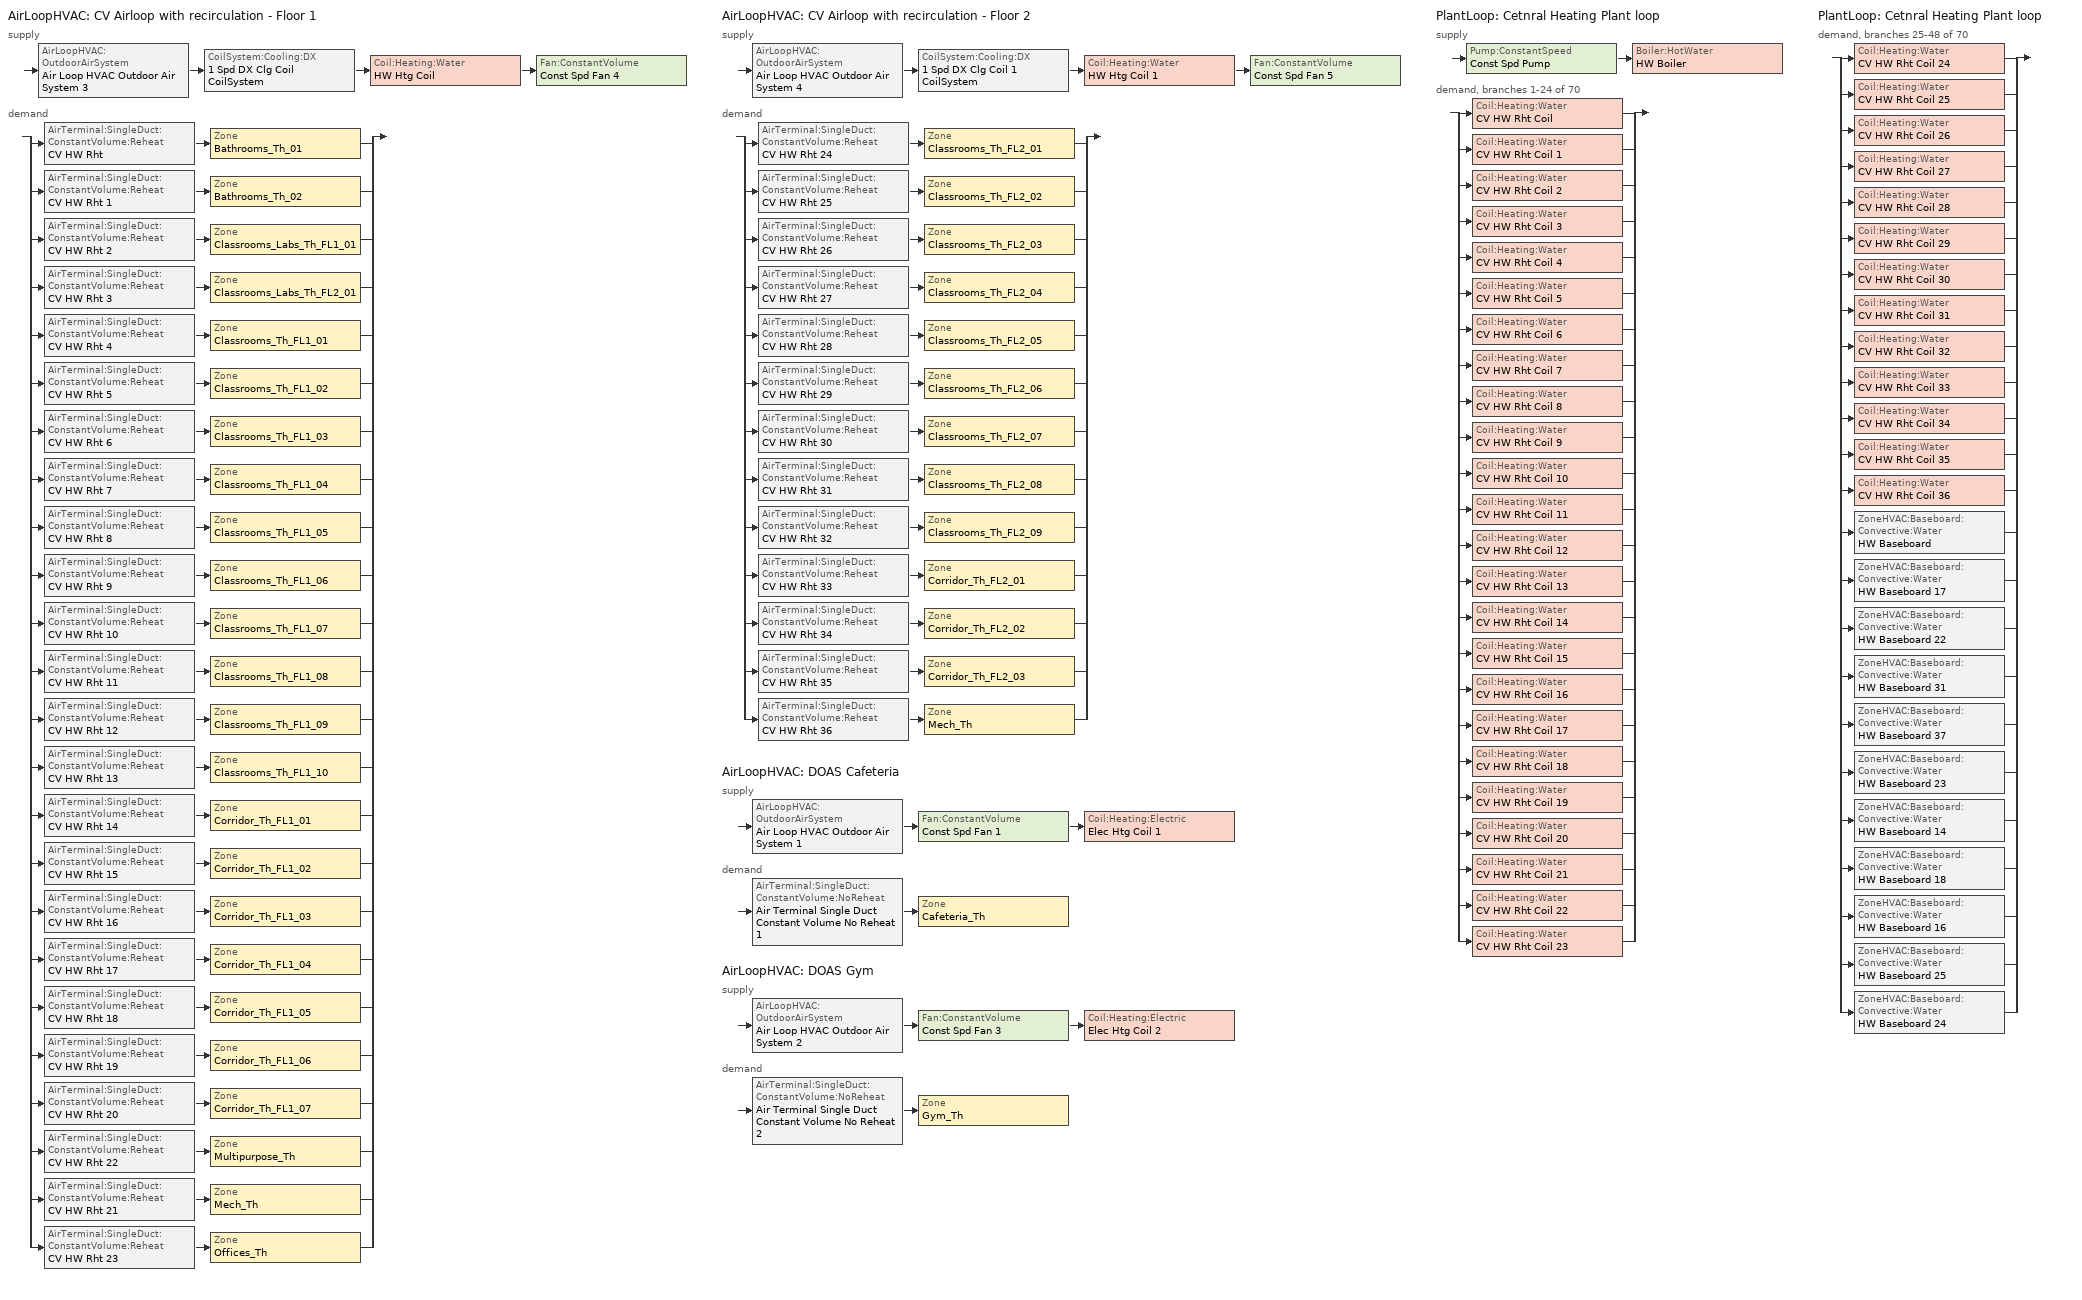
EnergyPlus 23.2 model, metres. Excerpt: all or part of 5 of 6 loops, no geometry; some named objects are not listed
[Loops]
AirLoopHVAC 'CV Airloop with recirculation - Floor 1'
 supply: AirLoopHVAC:OutdoorAirSystem 'Air Loop HVAC Outdoor Air System 3' > CoilSystem:Cooling:DX '1 Spd DX Clg Coil CoilSystem' > Coil:Heating:Water 'HW Htg Coil' > Fan:ConstantVolume 'Const Spd Fan 4'
 demand: split
  | AirTerminal:SingleDuct:ConstantVolume:Reheat 'CV HW Rht' > Zone 'Bathrooms_Th_01'
  | AirTerminal:SingleDuct:ConstantVolume:Reheat 'CV HW Rht 1' > Zone 'Bathrooms_Th_02'
  | AirTerminal:SingleDuct:ConstantVolume:Reheat 'CV HW Rht 2' > Zone 'Classrooms_Labs_Th_FL1_01'
  | AirTerminal:SingleDuct:ConstantVolume:Reheat 'CV HW Rht 3' > Zone 'Classrooms_Labs_Th_FL2_01'
  | AirTerminal:SingleDuct:ConstantVolume:Reheat 'CV HW Rht 4' > Zone 'Classrooms_Th_FL1_01'
  | AirTerminal:SingleDuct:ConstantVolume:Reheat 'CV HW Rht 5' > Zone 'Classrooms_Th_FL1_02'
  | AirTerminal:SingleDuct:ConstantVolume:Reheat 'CV HW Rht 6' > Zone 'Classrooms_Th_FL1_03'
  | AirTerminal:SingleDuct:ConstantVolume:Reheat 'CV HW Rht 7' > Zone 'Classrooms_Th_FL1_04'
  | AirTerminal:SingleDuct:ConstantVolume:Reheat 'CV HW Rht 8' > Zone 'Classrooms_Th_FL1_05'
  | AirTerminal:SingleDuct:ConstantVolume:Reheat 'CV HW Rht 9' > Zone 'Classrooms_Th_FL1_06'
  | AirTerminal:SingleDuct:ConstantVolume:Reheat 'CV HW Rht 10' > Zone 'Classrooms_Th_FL1_07'
  | AirTerminal:SingleDuct:ConstantVolume:Reheat 'CV HW Rht 11' > Zone 'Classrooms_Th_FL1_08'
  | AirTerminal:SingleDuct:ConstantVolume:Reheat 'CV HW Rht 12' > Zone 'Classrooms_Th_FL1_09'
  | AirTerminal:SingleDuct:ConstantVolume:Reheat 'CV HW Rht 13' > Zone 'Classrooms_Th_FL1_10'
  | AirTerminal:SingleDuct:ConstantVolume:Reheat 'CV HW Rht 14' > Zone 'Corridor_Th_FL1_01'
  | AirTerminal:SingleDuct:ConstantVolume:Reheat 'CV HW Rht 15' > Zone 'Corridor_Th_FL1_02'
  | AirTerminal:SingleDuct:ConstantVolume:Reheat 'CV HW Rht 16' > Zone 'Corridor_Th_FL1_03'
  | AirTerminal:SingleDuct:ConstantVolume:Reheat 'CV HW Rht 17' > Zone 'Corridor_Th_FL1_04'
  | AirTerminal:SingleDuct:ConstantVolume:Reheat 'CV HW Rht 18' > Zone 'Corridor_Th_FL1_05'
  | AirTerminal:SingleDuct:ConstantVolume:Reheat 'CV HW Rht 19' > Zone 'Corridor_Th_FL1_06'
  | AirTerminal:SingleDuct:ConstantVolume:Reheat 'CV HW Rht 20' > Zone 'Corridor_Th_FL1_07'
  | AirTerminal:SingleDuct:ConstantVolume:Reheat 'CV HW Rht 22' > Zone 'Multipurpose_Th'
  | AirTerminal:SingleDuct:ConstantVolume:Reheat 'CV HW Rht 21' > Zone 'Mech_Th'
  | AirTerminal:SingleDuct:ConstantVolume:Reheat 'CV HW Rht 23' > Zone 'Offices_Th'
AirLoopHVAC 'CV Airloop with recirculation - Floor 2'
 supply: AirLoopHVAC:OutdoorAirSystem 'Air Loop HVAC Outdoor Air System 4' > CoilSystem:Cooling:DX '1 Spd DX Clg Coil 1 CoilSystem' > Coil:Heating:Water 'HW Htg Coil 1' > Fan:ConstantVolume 'Const Spd Fan 5'
 demand: split
  | AirTerminal:SingleDuct:ConstantVolume:Reheat 'CV HW Rht 24' > Zone 'Classrooms_Th_FL2_01'
  | AirTerminal:SingleDuct:ConstantVolume:Reheat 'CV HW Rht 25' > Zone 'Classrooms_Th_FL2_02'
  | AirTerminal:SingleDuct:ConstantVolume:Reheat 'CV HW Rht 26' > Zone 'Classrooms_Th_FL2_03'
  | AirTerminal:SingleDuct:ConstantVolume:Reheat 'CV HW Rht 27' > Zone 'Classrooms_Th_FL2_04'
  | AirTerminal:SingleDuct:ConstantVolume:Reheat 'CV HW Rht 28' > Zone 'Classrooms_Th_FL2_05'
  | AirTerminal:SingleDuct:ConstantVolume:Reheat 'CV HW Rht 29' > Zone 'Classrooms_Th_FL2_06'
  | AirTerminal:SingleDuct:ConstantVolume:Reheat 'CV HW Rht 30' > Zone 'Classrooms_Th_FL2_07'
  | AirTerminal:SingleDuct:ConstantVolume:Reheat 'CV HW Rht 31' > Zone 'Classrooms_Th_FL2_08'
  | AirTerminal:SingleDuct:ConstantVolume:Reheat 'CV HW Rht 32' > Zone 'Classrooms_Th_FL2_09'
  | AirTerminal:SingleDuct:ConstantVolume:Reheat 'CV HW Rht 33' > Zone 'Corridor_Th_FL2_01'
  | AirTerminal:SingleDuct:ConstantVolume:Reheat 'CV HW Rht 34' > Zone 'Corridor_Th_FL2_02'
  | AirTerminal:SingleDuct:ConstantVolume:Reheat 'CV HW Rht 35' > Zone 'Corridor_Th_FL2_03'
  | AirTerminal:SingleDuct:ConstantVolume:Reheat 'CV HW Rht 36' > Zone 'Mech_Th'
AirLoopHVAC 'DOAS Cafeteria'
 supply: AirLoopHVAC:OutdoorAirSystem 'Air Loop HVAC Outdoor Air System 1' > Fan:ConstantVolume 'Const Spd Fan 1' > Coil:Heating:Electric 'Elec Htg Coil 1'
 demand: AirTerminal:SingleDuct:ConstantVolume:NoReheat 'Air Terminal Single Duct Constant Volume No Reheat 1' > Zone 'Cafeteria_Th'
AirLoopHVAC 'DOAS Gym'
 supply: AirLoopHVAC:OutdoorAirSystem 'Air Loop HVAC Outdoor Air System 2' > Fan:ConstantVolume 'Const Spd Fan 3' > Coil:Heating:Electric 'Elec Htg Coil 2'
 demand: AirTerminal:SingleDuct:ConstantVolume:NoReheat 'Air Terminal Single Duct Constant Volume No Reheat 2' > Zone 'Gym_Th'
PlantLoop 'Cetnral Heating Plant loop'
 supply: Pump:ConstantSpeed 'Const Spd Pump' > Boiler:HotWater 'HW Boiler'
 demand, branches 1-24 of 70: split
  | Coil:Heating:Water 'CV HW Rht Coil'
  | Coil:Heating:Water 'CV HW Rht Coil 1'
  | Coil:Heating:Water 'CV HW Rht Coil 2'
  | Coil:Heating:Water 'CV HW Rht Coil 3'
  | Coil:Heating:Water 'CV HW Rht Coil 4'
  | Coil:Heating:Water 'CV HW Rht Coil 5'
  | Coil:Heating:Water 'CV HW Rht Coil 6'
  | Coil:Heating:Water 'CV HW Rht Coil 7'
  | Coil:Heating:Water 'CV HW Rht Coil 8'
  | Coil:Heating:Water 'CV HW Rht Coil 9'
  | Coil:Heating:Water 'CV HW Rht Coil 10'
  | Coil:Heating:Water 'CV HW Rht Coil 11'
  | Coil:Heating:Water 'CV HW Rht Coil 12'
  | Coil:Heating:Water 'CV HW Rht Coil 13'
  | Coil:Heating:Water 'CV HW Rht Coil 14'
  | Coil:Heating:Water 'CV HW Rht Coil 15'
  | Coil:Heating:Water 'CV HW Rht Coil 16'
  | Coil:Heating:Water 'CV HW Rht Coil 17'
  | Coil:Heating:Water 'CV HW Rht Coil 18'
  | Coil:Heating:Water 'CV HW Rht Coil 19'
  | Coil:Heating:Water 'CV HW Rht Coil 20'
  | Coil:Heating:Water 'CV HW Rht Coil 21'
  | Coil:Heating:Water 'CV HW Rht Coil 22'
  | Coil:Heating:Water 'CV HW Rht Coil 23'
PlantLoop 'Cetnral Heating Plant loop'
 demand, branches 25-48 of 70: split
  | Coil:Heating:Water 'CV HW Rht Coil 24'
  | Coil:Heating:Water 'CV HW Rht Coil 25'
  | Coil:Heating:Water 'CV HW Rht Coil 26'
  | Coil:Heating:Water 'CV HW Rht Coil 27'
  | Coil:Heating:Water 'CV HW Rht Coil 28'
  | Coil:Heating:Water 'CV HW Rht Coil 29'
  | Coil:Heating:Water 'CV HW Rht Coil 30'
  | Coil:Heating:Water 'CV HW Rht Coil 31'
  | Coil:Heating:Water 'CV HW Rht Coil 32'
  | Coil:Heating:Water 'CV HW Rht Coil 33'
  | Coil:Heating:Water 'CV HW Rht Coil 34'
  | Coil:Heating:Water 'CV HW Rht Coil 35'
  | Coil:Heating:Water 'CV HW Rht Coil 36'
  | ZoneHVAC:Baseboard:Convective:Water 'HW Baseboard'
  | ZoneHVAC:Baseboard:Convective:Water 'HW Baseboard 17'
  | ZoneHVAC:Baseboard:Convective:Water 'HW Baseboard 22'
  | ZoneHVAC:Baseboard:Convective:Water 'HW Baseboard 31'
  | ZoneHVAC:Baseboard:Convective:Water 'HW Baseboard 37'
  | ZoneHVAC:Baseboard:Convective:Water 'HW Baseboard 23'
  | ZoneHVAC:Baseboard:Convective:Water 'HW Baseboard 14'
  | ZoneHVAC:Baseboard:Convective:Water 'HW Baseboard 18'
  | ZoneHVAC:Baseboard:Convective:Water 'HW Baseboard 16'
  | ZoneHVAC:Baseboard:Convective:Water 'HW Baseboard 25'
  | ZoneHVAC:Baseboard:Convective:Water 'HW Baseboard 24'
[ZoneControl:Thermostat] Temperature Difference Between Cutout And Setpoint {deltaC}=0
Name | Zone or ZoneList | Control Type Schedule | Control 1
Bathrooms_Th_01 Thermostat | Bathrooms_Th_01 | Bathrooms_Th_01 Thermostat Schedule | Thermostat Setpoint Dual Setpoint 1
Bathrooms_Th_02 Thermostat | Bathrooms_Th_02 | Bathrooms_Th_02 Thermostat Schedule | Thermostat Setpoint Dual Setpoint 30
Cafeteria_Th Thermostat | Cafeteria_Th | Cafeteria_Th Thermostat Schedule | Thermostat Setpoint Dual Setpoint 26
Classrooms_Labs_Th_FL1_01 Thermostat | Classrooms_Labs_Th_FL1_01 | Classrooms_Labs_Th_FL1_01 Thermostat Schedule | Thermostat Setpoint Dual Setpoint 23
Classrooms_Labs_Th_FL2_01 Thermostat | Classrooms_Labs_Th_FL2_01 | Classrooms_Labs_Th_FL2_01 Thermostat Schedule | Thermostat Setpoint Dual Setpoint 7
Classrooms_Th_FL1_01 Thermostat | Classrooms_Th_FL1_01 | Classrooms_Th_FL1_01 Thermostat Schedule | Thermostat Setpoint Dual Setpoint 27
Classrooms_Th_FL1_02 Thermostat | Classrooms_Th_FL1_02 | Classrooms_Th_FL1_02 Thermostat Schedule | Thermostat Setpoint Dual Setpoint 29
Classrooms_Th_FL1_03 Thermostat | Classrooms_Th_FL1_03 | Classrooms_Th_FL1_03 Thermostat Schedule | Thermostat Setpoint Dual Setpoint 31
Classrooms_Th_FL1_04 Thermostat | Classrooms_Th_FL1_04 | Classrooms_Th_FL1_04 Thermostat Schedule | Thermostat Setpoint Dual Setpoint 28
Classrooms_Th_FL1_05 Thermostat | Classrooms_Th_FL1_05 | Classrooms_Th_FL1_05 Thermostat Schedule | Thermostat Setpoint Dual Setpoint 24
Classrooms_Th_FL1_06 Thermostat | Classrooms_Th_FL1_06 | Classrooms_Th_FL1_06 Thermostat Schedule | Thermostat Setpoint Dual Setpoint 25
Classrooms_Th_FL1_07 Thermostat | Classrooms_Th_FL1_07 | Classrooms_Th_FL1_07 Thermostat Schedule | Thermostat Setpoint Dual Setpoint 19
Classrooms_Th_FL1_08 Thermostat | Classrooms_Th_FL1_08 | Classrooms_Th_FL1_08 Thermostat Schedule | Thermostat Setpoint Dual Setpoint 10
Classrooms_Th_FL1_09 Thermostat | Classrooms_Th_FL1_09 | Classrooms_Th_FL1_09 Thermostat Schedule | Thermostat Setpoint Dual Setpoint 3
Classrooms_Th_FL1_10 Thermostat | Classrooms_Th_FL1_10 | Classrooms_Th_FL1_10 Thermostat Schedule | Thermostat Setpoint Dual Setpoint 21
Classrooms_Th_FL2_01 Thermostat | Classrooms_Th_FL2_01 | Classrooms_Th_FL2_01 Thermostat Schedule | Thermostat Setpoint Dual Setpoint 22
Classrooms_Th_FL2_02 Thermostat | Classrooms_Th_FL2_02 | Classrooms_Th_FL2_02 Thermostat Schedule | Thermostat Setpoint Dual Setpoint 17
Classrooms_Th_FL2_03 Thermostat | Classrooms_Th_FL2_03 | Classrooms_Th_FL2_03 Thermostat Schedule | Thermostat Setpoint Dual Setpoint 20
Classrooms_Th_FL2_04 Thermostat | Classrooms_Th_FL2_04 | Classrooms_Th_FL2_04 Thermostat Schedule | Thermostat Setpoint Dual Setpoint 18
Classrooms_Th_FL2_05 Thermostat | Classrooms_Th_FL2_05 | Classrooms_Th_FL2_05 Thermostat Schedule | Thermostat Setpoint Dual Setpoint 4
Classrooms_Th_FL2_06 Thermostat | Classrooms_Th_FL2_06 | Classrooms_Th_FL2_06 Thermostat Schedule | Thermostat Setpoint Dual Setpoint 11
Classrooms_Th_FL2_07 Thermostat | Classrooms_Th_FL2_07 | Classrooms_Th_FL2_07 Thermostat Schedule | Thermostat Setpoint Dual Setpoint 14
Classrooms_Th_FL2_08 Thermostat | Classrooms_Th_FL2_08 | Classrooms_Th_FL2_08 Thermostat Schedule | Thermostat Setpoint Dual Setpoint 12
Classrooms_Th_FL2_09 Thermostat | Classrooms_Th_FL2_09 | Classrooms_Th_FL2_09 Thermostat Schedule | Thermostat Setpoint Dual Setpoint 16
Corridor_Th_FL1_01 Thermostat | Corridor_Th_FL1_01 | Corridor_Th_FL1_01 Thermostat Schedule | Thermostat Setpoint Dual Setpoint 5
Corridor_Th_FL1_02 Thermostat | Corridor_Th_FL1_02 | Corridor_Th_FL1_02 Thermostat Schedule | Thermostat Setpoint Dual Setpoint 13
Corridor_Th_FL1_03 Thermostat | Corridor_Th_FL1_03 | Corridor_Th_FL1_03 Thermostat Schedule | Thermostat Setpoint Dual Setpoint 6
Corridor_Th_FL1_04 Thermostat | Corridor_Th_FL1_04 | Corridor_Th_FL1_04 Thermostat Schedule | Thermostat Setpoint Dual Setpoint 8
Corridor_Th_FL1_05 Thermostat | Corridor_Th_FL1_05 | Corridor_Th_FL1_05 Thermostat Schedule | Thermostat Setpoint Dual Setpoint 9
Corridor_Th_FL1_06 Thermostat | Corridor_Th_FL1_06 | Corridor_Th_FL1_06 Thermostat Schedule | Thermostat Setpoint Dual Setpoint 15
Corridor_Th_FL1_07 Thermostat | Corridor_Th_FL1_07 | Corridor_Th_FL1_07 Thermostat Schedule | Thermostat Setpoint Dual Setpoint 2
Corridor_Th_FL2_01 Thermostat | Corridor_Th_FL2_01 | Corridor_Th_FL2_01 Thermostat Schedule | Thermostat Setpoint Dual Setpoint 37
Corridor_Th_FL2_02 Thermostat | Corridor_Th_FL2_02 | Corridor_Th_FL2_02 Thermostat Schedule | Thermostat Setpoint Dual Setpoint 35
Corridor_Th_FL2_03 Thermostat | Corridor_Th_FL2_03 | Corridor_Th_FL2_03 Thermostat Schedule | Thermostat Setpoint Dual Setpoint 32
Gym_Th Thermostat | Gym_Th | Gym_Th Thermostat Schedule | Thermostat Setpoint Dual Setpoint 38
Mech_Th Thermostat | Mech_Th | Mech_Th Thermostat Schedule | Thermostat Setpoint Dual Setpoint 33
Multipurpose_Th Thermostat | Multipurpose_Th | Multipurpose_Th Thermostat Schedule | Thermostat Setpoint Dual Setpoint 34
Offices_Th Thermostat | Offices_Th | Offices_Th Thermostat Schedule | Thermostat Setpoint Dual Setpoint 36
[ThermostatSetpoint:DualSetpoint] Heating Setpoint Temperature Schedule=HTGSETP_SCH; Cooling Setpoint Temperature Schedule=CLGSETP_SCH
Thermostat Setpoint Dual Setpoint 1; Thermostat Setpoint Dual Setpoint 30; Thermostat Setpoint Dual Setpoint 26; Thermostat Setpoint Dual Setpoint 23; Thermostat Setpoint Dual Setpoint 7; Thermostat Setpoint Dual Setpoint 27; Thermostat Setpoint Dual Setpoint 29; Thermostat Setpoint Dual Setpoint 31; Thermostat Setpoint Dual Setpoint 28; Thermostat Setpoint Dual Setpoint 24; Thermostat Setpoint Dual Setpoint 25; Thermostat Setpoint Dual Setpoint 19; Thermostat Setpoint Dual Setpoint 10; Thermostat Setpoint Dual Setpoint 3; Thermostat Setpoint Dual Setpoint 21; Thermostat Setpoint Dual Setpoint 22; Thermostat Setpoint Dual Setpoint 17; Thermostat Setpoint Dual Setpoint 20; Thermostat Setpoint Dual Setpoint 18; Thermostat Setpoint Dual Setpoint 4; Thermostat Setpoint Dual Setpoint 11; Thermostat Setpoint Dual Setpoint 14; Thermostat Setpoint Dual Setpoint 12; Thermostat Setpoint Dual Setpoint 16; Thermostat Setpoint Dual Setpoint 5; Thermostat Setpoint Dual Setpoint 13; Thermostat Setpoint Dual Setpoint 6; Thermostat Setpoint Dual Setpoint 8; Thermostat Setpoint Dual Setpoint 9; Thermostat Setpoint Dual Setpoint 15; Thermostat Setpoint Dual Setpoint 2; Thermostat Setpoint Dual Setpoint 37; Thermostat Setpoint Dual Setpoint 35; Thermostat Setpoint Dual Setpoint 32; Thermostat Setpoint Dual Setpoint 38; Thermostat Setpoint Dual Setpoint 34; Thermostat Setpoint Dual Setpoint 36
[ZoneHVAC:Baseboard:Convective:Water] Availability Schedule=Always On Discrete hvac_library; Heating Design Capacity Method=HeatingDesignCapacity; Heating Design Capacity {W}=Autosize; Heating Design Capacity Per Floor Area {W/m2}=0; Fraction of Autosized Heating Design Capacity=0.8; U-Factor Times Area Value {W/K}=Autosize; Maximum Water Flow Rate {m3/s}=Autosize; Convergence Tolerance=0.001
HW Baseboard; HW Baseboard 17; HW Baseboard 22; HW Baseboard 31; HW Baseboard 37; HW Baseboard 23; HW Baseboard 14; HW Baseboard 18; HW Baseboard 16; HW Baseboard 25; HW Baseboard 24
[Fan:ZoneExhaust] Availability Schedule=HVACOperationSchd; Fan Total Efficiency=0.7; Pressure Rise {Pa}=125; Flow Fraction Schedule=MinOA_sched; System Availability Manager Coupling Mode=Decoupled; Balanced Exhaust Fraction Schedule=ALWAYS_OFF
Name | Maximum Flow Rate {m3/s}
Zone Exhaust Fan | 5.2
Zone Exhaust Fan 3 | 2.1
Zone Exhaust Fan 2; Zone Exhaust Fan 1 | 6.5
[AirTerminal:SingleDuct:ConstantVolume:Reheat] Availability Schedule=Always On Discrete hvac_library; Maximum Air Flow Rate {m3/s}=Autosize; Maximum Hot Water or Steam Flow Rate {m3/s}=Autosize; Minimum Hot Water or Steam Flow Rate {m3/s}=0; Convergence Tolerance=0.001; Maximum Reheat Air Temperature {C}=35
Name | Reheat Coil
CV HW Rht | CV HW Rht Coil
CV HW Rht 1 | CV HW Rht Coil 1
CV HW Rht 2 | CV HW Rht Coil 2
CV HW Rht 3 | CV HW Rht Coil 3
CV HW Rht 4 | CV HW Rht Coil 4
CV HW Rht 5 | CV HW Rht Coil 5
CV HW Rht 6 | CV HW Rht Coil 6
CV HW Rht 7 | CV HW Rht Coil 7
CV HW Rht 8 | CV HW Rht Coil 8
CV HW Rht 9 | CV HW Rht Coil 9
CV HW Rht 10 | CV HW Rht Coil 10
CV HW Rht 11 | CV HW Rht Coil 11
CV HW Rht 12 | CV HW Rht Coil 12
CV HW Rht 13 | CV HW Rht Coil 13
CV HW Rht 24 | CV HW Rht Coil 24
CV HW Rht 25 | CV HW Rht Coil 25
CV HW Rht 26 | CV HW Rht Coil 26
CV HW Rht 27 | CV HW Rht Coil 27
CV HW Rht 28 | CV HW Rht Coil 28
CV HW Rht 29 | CV HW Rht Coil 29
CV HW Rht 30 | CV HW Rht Coil 30
CV HW Rht 31 | CV HW Rht Coil 31
CV HW Rht 32 | CV HW Rht Coil 32
CV HW Rht 14 | CV HW Rht Coil 14
CV HW Rht 15 | CV HW Rht Coil 15
CV HW Rht 16 | CV HW Rht Coil 16
CV HW Rht 17 | CV HW Rht Coil 17
CV HW Rht 18 | CV HW Rht Coil 18
CV HW Rht 19 | CV HW Rht Coil 19
CV HW Rht 20 | CV HW Rht Coil 20
CV HW Rht 33 | CV HW Rht Coil 33
CV HW Rht 34 | CV HW Rht Coil 34
CV HW Rht 35 | CV HW Rht Coil 35
CV HW Rht 21 | CV HW Rht Coil 21
CV HW Rht 36 | CV HW Rht Coil 36
CV HW Rht 22 | CV HW Rht Coil 22
CV HW Rht 23 | CV HW Rht Coil 23
[Coil:Heating:Water] Availability Schedule=Always On Discrete hvac_library; U-Factor Times Area Value {W/K}=Autosize; Maximum Water Flow Rate {m3/s}=Autosize; Performance Input Method=UFactorTimesAreaAndDesignWaterFlowRate; Rated Capacity {W}=Autosize; Rated Inlet Water Temperature {C}=82.2; Rated Inlet Air Temperature {C}=16.6; Rated Outlet Water Temperature {C}=71.1; Rated Outlet Air Temperature {C}=32.2; Rated Ratio for Air and Water Convection=0.5
CV HW Rht Coil; CV HW Rht Coil 1; CV HW Rht Coil 2; CV HW Rht Coil 3; CV HW Rht Coil 4; CV HW Rht Coil 5; CV HW Rht Coil 6; CV HW Rht Coil 7; CV HW Rht Coil 8; CV HW Rht Coil 9; CV HW Rht Coil 10; CV HW Rht Coil 11; CV HW Rht Coil 12; CV HW Rht Coil 13; CV HW Rht Coil 24; CV HW Rht Coil 25; CV HW Rht Coil 26; CV HW Rht Coil 27; CV HW Rht Coil 28; CV HW Rht Coil 29; CV HW Rht Coil 30; CV HW Rht Coil 31; CV HW Rht Coil 32; CV HW Rht Coil 14; CV HW Rht Coil 15; CV HW Rht Coil 16; CV HW Rht Coil 17; CV HW Rht Coil 18; CV HW Rht Coil 19; CV HW Rht Coil 20; CV HW Rht Coil 33; CV HW Rht Coil 34; CV HW Rht Coil 35; CV HW Rht Coil 21; CV HW Rht Coil 36; CV HW Rht Coil 22; CV HW Rht Coil 23; HW Htg Coil; HW Htg Coil 1
[Zone equipment]
Bathrooms_Th_01: HW Baseboard, Zone Exhaust Fan, CV HW Rht
Bathrooms_Th_02: HW Baseboard 17, CV HW Rht 1, Zone Exhaust Fan 3
Cafeteria_Th: HW Baseboard 22, Air Terminal Single Duct Constant Volume No Reheat 1
Classrooms_Labs_Th_FL1_01: HW Baseboard 31, CV HW Rht 2, Zone Exhaust Fan 2
Classrooms_Labs_Th_FL2_01: HW Baseboard 37, CV HW Rht 3, Zone Exhaust Fan 1
Classrooms_Th_FL1_01: HW Baseboard 23, CV HW Rht 4
Classrooms_Th_FL1_02: HW Baseboard 14, CV HW Rht 5
Classrooms_Th_FL1_03: HW Baseboard 18, CV HW Rht 6
Classrooms_Th_FL1_04: HW Baseboard 16, CV HW Rht 7
Classrooms_Th_FL1_05: HW Baseboard 25, CV HW Rht 8
Classrooms_Th_FL1_06: HW Baseboard 24, CV HW Rht 9
Classrooms_Th_FL1_07: HW Baseboard 10, CV HW Rht 10
Classrooms_Th_FL1_08: HW Baseboard 11, CV HW Rht 11
Classrooms_Th_FL1_09: HW Baseboard 19, CV HW Rht 12
Classrooms_Th_FL1_10: HW Baseboard 13, CV HW Rht 13
Classrooms_Th_FL2_01: HW Baseboard 20, CV HW Rht 24
Classrooms_Th_FL2_02: HW Baseboard 21, CV HW Rht 25
Classrooms_Th_FL2_03: HW Baseboard 26, CV HW Rht 26
Classrooms_Th_FL2_04: HW Baseboard 27, CV HW Rht 27
Classrooms_Th_FL2_05: HW Baseboard 12, CV HW Rht 28
Classrooms_Th_FL2_06: HW Baseboard 32, CV HW Rht 29
Classrooms_Th_FL2_07: HW Baseboard 33, CV HW Rht 30
Classrooms_Th_FL2_08: HW Baseboard 38, CV HW Rht 31
Classrooms_Th_FL2_09: HW Baseboard 34, CV HW Rht 32
Corridor_Th_FL1_01: CV HW Rht 14
Corridor_Th_FL1_02: CV HW Rht 15
Corridor_Th_FL1_03: CV HW Rht 16
Corridor_Th_FL1_04: CV HW Rht 17
Corridor_Th_FL1_05: HW Baseboard 29, CV HW Rht 18
Corridor_Th_FL1_06: CV HW Rht 19
Corridor_Th_FL1_07: HW Baseboard 8, CV HW Rht 20
Corridor_Th_FL2_01: CV HW Rht 33
Corridor_Th_FL2_02: CV HW Rht 34
Corridor_Th_FL2_03: CV HW Rht 35
Gym_Th: HW Baseboard 5, Air Terminal Single Duct Constant Volume No Reheat 2
Mech_Th: HW Baseboard 1, CV HW Rht 21, CV HW Rht 36
Multipurpose_Th: CV HW Rht 22
Offices_Th: HW Baseboard 7, CV HW Rht 23
[Sizing:Zone] Zone Cooling Design Supply Air Temperature Input Method=SupplyAirTemperature; Zone Cooling Design Supply Air Temperature {C}=14; Zone Cooling Design Supply Air Temperature Difference {deltaC}=11.11; Zone Heating Design Supply Air Temperature Input Method=SupplyAirTemperature; Zone Heating Design Supply Air Temperature {C}=40; Zone Heating Design Supply Air Temperature Difference {deltaC}=11.11; Zone Cooling Design Supply Air Humidity Ratio {kgWater/kgDryAir}=0.0085; Zone Heating Design Supply Air Humidity Ratio {kgWater/kgDryAir}=0.008; Cooling Design Air Flow Method=DesignDay; Cooling Design Air Flow Rate {m3/s}=0; Cooling Minimum Air Flow per Zone Floor Area {m3/s-m2}=0.000762; Cooling Minimum Air Flow {m3/s}=0; Cooling Minimum Air Flow Fraction=0; Heating Design Air Flow Method=DesignDay; Heating Design Air Flow Rate {m3/s}=0; Heating Maximum Air Flow per Zone Floor Area {m3/s-m2}=0.002032; Heating Maximum Air Flow {m3/s}=0.141576; Heating Maximum Air Flow Fraction=0.3; Account for Dedicated Outdoor Air System=No; Zone Load Sizing Method=Sensible Load Only No Latent Load; Zone Latent Cooling Design Supply Air Humidity Ratio Input Method=HumidityRatioDifference; Zone Cooling Design Supply Air Humidity Ratio Difference {kgWater/kgDryAir}=0.005; Zone Latent Heating Design Supply Air Humidity Ratio Input Method=HumidityRatioDifference; Zone Humidification Design Supply Air Humidity Ratio Difference {kgWater/kgDryAir}=0.005
Name | Design Specification Outdoor Air Object
Bathrooms_Th_01 | Bathrooms_Th_01 DSOA Space List
Bathrooms_Th_02 | Bathrooms_Th_02 DSOA Space List
Cafeteria_Th | Cafeteria_Th DSOA Space List
Classrooms_Labs_Th_FL1_01 | Classrooms_Labs_Th_FL1_01 DSOA Space List
Classrooms_Labs_Th_FL2_01 | Classrooms_Labs_Th_FL2_01 DSOA Space List
Classrooms_Th_FL1_01 | Classrooms_Th_FL1_01 DSOA Space List
Classrooms_Th_FL1_02 | Classrooms_Th_FL1_02 DSOA Space List
Classrooms_Th_FL1_03 | Classrooms_Th_FL1_03 DSOA Space List
Classrooms_Th_FL1_04 | Classrooms_Th_FL1_04 DSOA Space List
Classrooms_Th_FL1_05 | Classrooms_Th_FL1_05 DSOA Space List
Classrooms_Th_FL1_06 | Classrooms_Th_FL1_06 DSOA Space List
Classrooms_Th_FL1_07 | Classrooms_Th_FL1_07 DSOA Space List
Classrooms_Th_FL1_08 | Classrooms_Th_FL1_08 DSOA Space List
Classrooms_Th_FL1_09 | Classrooms_Th_FL1_09 DSOA Space List
Classrooms_Th_FL1_10 | Classrooms_Th_FL1_10 DSOA Space List
Classrooms_Th_FL2_01 | Classrooms_Th_FL2_01 DSOA Space List
Classrooms_Th_FL2_02 | Classrooms_Th_FL2_02 DSOA Space List
Classrooms_Th_FL2_03 | Classrooms_Th_FL2_03 DSOA Space List
Classrooms_Th_FL2_04 | Classrooms_Th_FL2_04 DSOA Space List
Classrooms_Th_FL2_05 | Classrooms_Th_FL2_05 DSOA Space List
Classrooms_Th_FL2_06 | Classrooms_Th_FL2_06 DSOA Space List
Classrooms_Th_FL2_07 | Classrooms_Th_FL2_07 DSOA Space List
Classrooms_Th_FL2_08 | Classrooms_Th_FL2_08 DSOA Space List
Classrooms_Th_FL2_09 | Classrooms_Th_FL2_09 DSOA Space List
Corridor_Th_FL1_01 | Corridor_Th_FL1_01 DSOA Space List
Corridor_Th_FL1_02 | Corridor_Th_FL1_02 DSOA Space List
Corridor_Th_FL1_03 | Corridor_Th_FL1_03 DSOA Space List
Corridor_Th_FL1_04 | Corridor_Th_FL1_04 DSOA Space List
Corridor_Th_FL1_05 | Corridor_Th_FL1_05 DSOA Space List
Corridor_Th_FL1_06 | Corridor_Th_FL1_06 DSOA Space List
Corridor_Th_FL1_07 | Corridor_Th_FL1_07 DSOA Space List
Corridor_Th_FL2_01 | Corridor_Th_FL2_01 DSOA Space List
Corridor_Th_FL2_02 | Corridor_Th_FL2_02 DSOA Space List
Corridor_Th_FL2_03 | Corridor_Th_FL2_03 DSOA Space List
Gym_Th | Gym_Th DSOA Space List
Mech_Th | Mech_Th Zero air DSOA
Multipurpose_Th | Multipurpose_Th DSOA Space List
Offices_Th | Offices_Th DSOA Space List
[Controller:MechanicalVentilation] Demand Controlled Ventilation=No; System Outdoor Air Method=ZoneSum
Controller Mechanical Ventilation 4: Availability Schedule=Always On Discrete 2; Zone or ZoneList Name 1=Bathrooms_Th_01; Design Specification Outdoor Air Object Name 1=Bathrooms 1 Outdoor Air; Zone or ZoneList Name 2=Bathrooms_Th_02; Design Specification Outdoor Air Object Name 2=Bathrooms 2 Outdoor Air; Zone or ZoneList Name 3=Classrooms_Labs_Th_FL1_01; Design Specification Outdoor Air Object Name 3=Lab Outdoor Air; Zone or ZoneList Name 4=Classrooms_Labs_Th_FL2_01; Design Specification Outdoor Air Object Name 4=Lab Outdoor Air; Zone or ZoneList Name 5=Classrooms_Th_FL1_01; Design Specification Outdoor Air Object Name 5=Classroom Outdoor Air; Zone or ZoneList Name 6=Classrooms_Th_FL1_02; Design Specification Outdoor Air Object Name 6=Classroom Outdoor Air; Zone or ZoneList Name 7=Classrooms_Th_FL1_03; Design Specification Outdoor Air Object Name 7=Classroom Outdoor Air; Zone or ZoneList Name 8=Classrooms_Th_FL1_04; Design Specification Outdoor Air Object Name 8=Classroom Outdoor Air; Zone or ZoneList Name 9=Classrooms_Th_FL1_05; Design Specification Outdoor Air Object Name 9=Classroom Outdoor Air; Zone or ZoneList Name 10=Classrooms_Th_FL1_06; Design Specification Outdoor Air Object Name 10=Classroom Outdoor Air; Zone or ZoneList Name 11=Classrooms_Th_FL1_07; Design Specification Outdoor Air Object Name 11=Classroom Outdoor Air; Zone or ZoneList Name 12=Classrooms_Th_FL1_08; Design Specification Outdoor Air Object Name 12=Classroom Outdoor Air; Zone or ZoneList Name 13=Classrooms_Th_FL1_09; Design Specification Outdoor Air Object Name 13=Classroom Outdoor Air; Zone or ZoneList Name 14=Classrooms_Th_FL1_10; Design Specification Outdoor Air Object Name 14=Classroom Outdoor Air; Zone or ZoneList Name 15=Corridor_Th_FL1_01; Design Specification Outdoor Air Object Name 15=Corridor Outdoor Air; Zone or ZoneList Name 16=Corridor_Th_FL1_02; Design Specification Outdoor Air Object Name 16=Corridor Outdoor Air; Zone or ZoneList Name 17=Corridor_Th_FL1_03; Design Specification Outdoor Air Object Name 17=Corridor Outdoor Air; Zone or ZoneList Name 18=Corridor_Th_FL1_04; Design Specification Outdoor Air Object Name 18=Corridor Outdoor Air; Zone or ZoneList Name 19=Corridor_Th_FL1_05; Design Specification Outdoor Air Object Name 19=Corridor Outdoor Air; Zone or ZoneList Name 20=Corridor_Th_FL1_06; Design Specification Outdoor Air Object Name 20=Corridor Outdoor Air; Zone or ZoneList Name 21=Corridor_Th_FL1_07; Design Specification Outdoor Air Object Name 21=Corridor Outdoor Air; Zone or ZoneList Name 22=Mech_Th; Zone or ZoneList Name 23=Multipurpose_Th; Design Specification Outdoor Air Object Name 23=Assembly Outdoor Air; Zone or ZoneList Name 24=Offices_Th; Design Specification Outdoor Air Object Name 24=Office Outdoor Air
Controller Mechanical Ventilation 1: Availability Schedule=Always On Discrete; Zone or ZoneList Name 1=Cafeteria_Th; Design Specification Outdoor Air Object Name 1=Cafeteria Outdoor Air
Controller Mechanical Ventilation 5: Availability Schedule=Always On Discrete 2; Zone or ZoneList Name 1=Classrooms_Th_FL2_01; Design Specification Outdoor Air Object Name 1=Classroom Outdoor Air; Zone or ZoneList Name 2=Classrooms_Th_FL2_02; Design Specification Outdoor Air Object Name 2=Classroom Outdoor Air; Zone or ZoneList Name 3=Classrooms_Th_FL2_03; Design Specification Outdoor Air Object Name 3=Classroom Outdoor Air; Zone or ZoneList Name 4=Classrooms_Th_FL2_04; Design Specification Outdoor Air Object Name 4=Classroom Outdoor Air; Zone or ZoneList Name 5=Classrooms_Th_FL2_05; Design Specification Outdoor Air Object Name 5=Classroom Outdoor Air; Zone or ZoneList Name 6=Classrooms_Th_FL2_06; Design Specification Outdoor Air Object Name 6=Classroom Outdoor Air; Zone or ZoneList Name 7=Classrooms_Th_FL2_07; Design Specification Outdoor Air Object Name 7=Classroom Outdoor Air; Zone or ZoneList Name 8=Classrooms_Th_FL2_08; Design Specification Outdoor Air Object Name 8=Classroom Outdoor Air; Zone or ZoneList Name 9=Classrooms_Th_FL2_09; Design Specification Outdoor Air Object Name 9=Classroom Outdoor Air; Zone or ZoneList Name 10=Corridor_Th_FL2_01; Design Specification Outdoor Air Object Name 10=Corridor Outdoor Air; Zone or ZoneList Name 11=Corridor_Th_FL2_02; Design Specification Outdoor Air Object Name 11=Corridor Outdoor Air; Zone or ZoneList Name 12=Corridor_Th_FL2_03; Design Specification Outdoor Air Object Name 12=Corridor Outdoor Air; Zone or ZoneList Name 13=Mech_Th
Controller Mechanical Ventilation 2: Availability Schedule=Always On Discrete; Zone or ZoneList Name 1=Gym_Th; Design Specification Outdoor Air Object Name 1=Gym Outdoor Air
[DesignSpecification:OutdoorAir] Outdoor Air Method=Sum; Outdoor Air Flow Air Changes per Hour {1/hr}=0
Name | Outdoor Air Flow per Person {m3/s-person} | Outdoor Air Flow per Zone Floor Area {m3/s-m2} | Outdoor Air Flow per Zone {m3/s} | Outdoor Air Schedule
Bathrooms 1 Outdoor Air | 0 | 0 | 5.2 | HVACOperationSchd
Bathrooms 2 Outdoor Air | 0 | 0 | 2.1 | HVACOperationSchd
Cafeteria Outdoor Air | 0.0038 | 0.0009 | 0
Lab Outdoor Air | 0.0085 | 0.0003 | 0
Classroom Outdoor Air | 0.005 | 0.0006 | 0
Corridor Outdoor Air | 0 | 0.0003 | 0
Gym Outdoor Air | 0.01 | 0.0009 | 0
Mech_Th Zero air DSOA | 0 | 0 | 0
Assembly Outdoor Air | 0.0067 | 0.0006 | 0
Office Outdoor Air | 0.0025 | 0.0003 | 0
[DesignSpecification:OutdoorAir:SpaceList]
Name | Space Name 1 | Space Design Specification Outdoor Air Object Name 1
Bathrooms_Th_01 DSOA Space List | Bathrooms_01 | Bathrooms 1 Outdoor Air
Bathrooms_Th_02 DSOA Space List | Bathrooms_02 | Bathrooms 2 Outdoor Air
Cafeteria_Th DSOA Space List | Cafeteria_FL1 | Cafeteria Outdoor Air
Classrooms_Labs_Th_FL1_01 DSOA Space List | Classrooms_labs_FL1_01 | Lab Outdoor Air
Classrooms_Labs_Th_FL2_01 DSOA Space List | Classrooms_Labs_FL2_01 | Lab Outdoor Air
Classrooms_Th_FL1_01 DSOA Space List | Classrooms_FL1_01 | Classroom Outdoor Air
Classrooms_Th_FL1_02 DSOA Space List | Classrooms_FL1_02 | Classroom Outdoor Air
Classrooms_Th_FL1_03 DSOA Space List | Classrooms_FL1_03 | Classroom Outdoor Air
Classrooms_Th_FL1_04 DSOA Space List | Classrooms_FL1_04 | Classroom Outdoor Air
Classrooms_Th_FL1_05 DSOA Space List | Classrooms_FL1_05 | Classroom Outdoor Air
Classrooms_Th_FL1_06 DSOA Space List | Classrooms_FL1_06 | Classroom Outdoor Air
Classrooms_Th_FL1_07 DSOA Space List | Classrooms_FL1_07 | Classroom Outdoor Air
Classrooms_Th_FL1_08 DSOA Space List | Classrooms_FL1_08 | Classroom Outdoor Air
Classrooms_Th_FL1_09 DSOA Space List | Classrooms_FL1_09 | Classroom Outdoor Air
Classrooms_Th_FL1_10 DSOA Space List | Classrooms_FL1_10 | Classroom Outdoor Air
Classrooms_Th_FL2_01 DSOA Space List | Classrooms_FL2_01 | Classroom Outdoor Air
Classrooms_Th_FL2_02 DSOA Space List | Classrooms_FL2_02 | Classroom Outdoor Air
Classrooms_Th_FL2_03 DSOA Space List | Classrooms_FL2_03 | Classroom Outdoor Air
Classrooms_Th_FL2_04 DSOA Space List | Classrooms_FL2_04 | Classroom Outdoor Air
Classrooms_Th_FL2_05 DSOA Space List | Classrooms_FL2_05 | Classroom Outdoor Air
Classrooms_Th_FL2_06 DSOA Space List | Classrooms_FL2_06 | Classroom Outdoor Air
Classrooms_Th_FL2_07 DSOA Space List | Classrooms_FL2_07 | Classroom Outdoor Air
Classrooms_Th_FL2_08 DSOA Space List | Classrooms_FL2_08 | Classroom Outdoor Air
Classrooms_Th_FL2_09 DSOA Space List | Classrooms_FL2_09 | Classroom Outdoor Air
Corridor_Th_FL1_01 DSOA Space List | Corridor_FL1_01 | Corridor Outdoor Air
Corridor_Th_FL1_02 DSOA Space List | Corridor_FL1_02 | Corridor Outdoor Air
Corridor_Th_FL1_03 DSOA Space List | Corridor_FL1_03 | Corridor Outdoor Air
Corridor_Th_FL1_04 DSOA Space List | Corridor_FL1_04 | Corridor Outdoor Air
Corridor_Th_FL1_05 DSOA Space List | Corridor_FL1_05 | Corridor Outdoor Air
Corridor_Th_FL1_06 DSOA Space List | Corridor_FL1_06 | Corridor Outdoor Air
Corridor_Th_FL1_07 DSOA Space List | Corridor_FL1_07 | Corridor Outdoor Air
Corridor_Th_FL2_01 DSOA Space List | Corridor_FL2_01 | Corridor Outdoor Air
Corridor_Th_FL2_02 DSOA Space List | Corridor_FL2_02 | Corridor Outdoor Air
Corridor_Th_FL2_03 DSOA Space List | Corridor_FL2_03 | Corridor Outdoor Air
Gym_Th DSOA Space List | Gym_FL1 | Gym Outdoor Air
Multipurpose_Th DSOA Space List | Multipurpose_FL1 | Assembly Outdoor Air
Offices_Th DSOA Space List | Offices_FL1 | Office Outdoor Air
[AirTerminal:SingleDuct:ConstantVolume:NoReheat] Availability Schedule=Always On Discrete; Maximum Air Flow Rate {m3/s}=AutoSize
Air Terminal Single Duct Constant Volume No Reheat 1; Air Terminal Single Duct Constant Volume No Reheat 2
[ThermostatSetpoint:SingleHeating]
Thermostat Setpoint Dual Setpoint 33: Setpoint Temperature Schedule=HTGSETP_SCH
[AirLoopHVAC] Design Supply Air Flow Rate {m3/s}=AutoSize; Design Return Air Flow Fraction of Supply Air Flow=1
CV Airloop with recirculation - Floor 1; CV Airloop with recirculation - Floor 2; DOAS Cafeteria; DOAS Gym
[Sizing:System] Type of Load to Size On=VentilationRequirement; Design Outdoor Air Flow Rate {m3/s}=Autosize; Preheat Design Temperature {C}=7; Preheat Design Humidity Ratio {kgWater/kgDryAir}=0.008; Precool Design Temperature {C}=12.8; Precool Design Humidity Ratio {kgWater/kgDryAir}=0.008; Central Cooling Design Supply Air Temperature {C}=12.8; Type of Zone Sum to Use=NonCoincident; 100% Outdoor Air in Cooling=Yes; 100% Outdoor Air in Heating=Yes; Central Cooling Design Supply Air Humidity Ratio {kgWater/kgDryAir}=0.0085; Central Heating Design Supply Air Humidity Ratio {kgWater/kgDryAir}=0.008; Cooling Supply Air Flow Rate Method=DesignDay; Cooling Supply Air Flow Rate {m3/s}=0; Cooling Supply Air Flow Rate Per Floor Area {m3/s-m2}=0.00996765; Cooling Fraction of Autosized Cooling Supply Air Flow Rate=1; Cooling Supply Air Flow Rate Per Unit Cooling Capacity {m3/s-W}=3.94755e-05; Heating Supply Air Flow Rate Method=DesignDay; Heating Supply Air Flow Rate {m3/s}=0; Heating Supply Air Flow Rate Per Floor Area {m3/s-m2}=0.00996765; Heating Fraction of Autosized Heating Supply Air Flow Rate=1; Heating Fraction of Autosized Cooling Supply Air Flow Rate=1; Heating Supply Air Flow Rate Per Unit Heating Capacity {m3/s-W}=3.15882e-05; System Outdoor Air Method=ZoneSum; Zone Maximum Outdoor Air Fraction=1; Cooling Design Capacity Method=CoolingDesignCapacity; Cooling Design Capacity {W}=Autosize; Cooling Design Capacity Per Floor Area {W/m2}=234.7; Fraction of Autosized Cooling Design Capacity=1; Heating Design Capacity Method=HeatingDesignCapacity; Heating Design Capacity {W}=Autosize; Heating Design Capacity Per Floor Area {W/m2}=157; Fraction of Autosized Heating Design Capacity=1; Central Cooling Capacity Control Method=OnOff; Occupant Diversity=Autosize
Name | Central Heating Maximum System Air Flow Ratio | Central Heating Design Supply Air Temperature {C}
CV Airloop with recirculation - Floor 1; CV Airloop with recirculation - Floor 2 | 0.3 | 16.7
DOAS Cafeteria; DOAS Gym | Autosize | 40
[Controller:WaterCoil] Control Variable=Temperature; Action=Normal; Actuator Variable=Flow; Controller Convergence Tolerance {deltaC}=Autosize; Maximum Actuated Flow {m3/s}=Autosize; Minimum Actuated Flow {m3/s}=0
Controller Water Coil 3; Controller Water Coil 2
[Controller:OutdoorAir] Minimum Outdoor Air Flow Rate {m3/s}=0; Maximum Outdoor Air Flow Rate {m3/s}=Autosize; Economizer Control Type=NoEconomizer; Economizer Control Action Type=ModulateFlow; Economizer Maximum Limit Dry-Bulb Temperature {C}=28; Economizer Maximum Limit Enthalpy {J/kg}=64000; Economizer Minimum Limit Dry-Bulb Temperature {C}=-100; Lockout Type=NoLockout; Minimum Limit Type=FixedMinimum; High Humidity Control=No; Control High Indoor Humidity Based on Outdoor Humidity Ratio=Yes; Heat Recovery Bypass Control Type=BypassWhenWithinEconomizerLimits; Economizer Operation Staging=InterlockedWithMechanicalCooling
Name | Mechanical Ventilation Controller
Controller Outdoor Air 3 | Controller Mechanical Ventilation 4
Controller Outdoor Air 4 | Controller Mechanical Ventilation 5
Controller Outdoor Air 1 | Controller Mechanical Ventilation 1
Controller Outdoor Air 2 | Controller Mechanical Ventilation 2
[SetpointManager:MixedAir] Control Variable=Temperature
Node 74 OS Default SPM; Node 354 OS Default SPM; Node 75 OS Default SPM; Node 124 OS Default SPM; Node 355 OS Default SPM; Node 125 OS Default SPM; Node 49 OS Default SPM; Node 62 OS Default SPM
[CoilSystem:Cooling:DX] Availability Schedule=Always On Discrete hvac_library
Name | Cooling Coil
1 Spd DX Clg Coil CoilSystem | 1 Spd DX Clg Coil
1 Spd DX Clg Coil 1 CoilSystem | 1 Spd DX Clg Coil 1
[Coil:Cooling:DX:SingleSpeed] Availability Schedule=Always On Discrete hvac_library; Gross Rated Total Cooling Capacity {W}=Autosize; Gross Rated Sensible Heat Ratio=Autosize; Gross Rated Cooling COP {W/W}=3; Rated Air Flow Rate {m3/s}=Autosize; Rated Evaporator Fan Power Per Volume Flow Rate 2017 {W/(m3/s)}=773.3; Rated Evaporator Fan Power Per Volume Flow Rate 2023 {W/(m3/s)}=934.4; Total Cooling Capacity Function of Temperature Curve=OS:Curve:Biquadratic 1; Total Cooling Capacity Function of Flow Fraction Curve=OS:Curve:Quadratic 1; Energy Input Ratio Function of Temperature Curve=OS:Curve:Biquadratic 2; Energy Input Ratio Function of Flow Fraction Curve=OS:Curve:Quadratic 2; Part Load Fraction Correlation Curve=OS:Curve:Quadratic 3; Minimum Outdoor Dry-Bulb Temperature for Compressor Operation {C}=-25; Nominal Time for Condensate Removal to Begin {s}=0; Ratio of Initial Moisture Evaporation Rate and Steady State Latent Capacity=0; Maximum Cycling Rate {cycles/hr}=0; Latent Capacity Time Constant {s}=0; Condenser Type=AirCooled; Evaporative Condenser Effectiveness=0; Evaporative Condenser Air Flow Rate {m3/s}=Autosize; Evaporative Condenser Pump Rated Power Consumption {W}=Autosize; Crankcase Heater Capacity {W}=0; Maximum Outdoor Dry-Bulb Temperature for Crankcase Heater Operation {C}=0; Basin Heater Capacity {W/K}=0; Basin Heater Setpoint Temperature {C}=10
1 Spd DX Clg Coil; 1 Spd DX Clg Coil 1
[Fan:ConstantVolume] Fan Total Efficiency=0.7; Maximum Flow Rate {m3/s}=AutoSize; Motor Efficiency=0.9; Motor In Airstream Fraction=1
Name | Availability Schedule | Pressure Rise {Pa}
Const Spd Fan 4; Const Spd Fan 5 | HVACOperationSchd | 1000
Const Spd Fan | Always On Discrete | 25
Const Spd Fan 1 | Always On Discrete | 75
Const Spd Fan 2 | Always On Discrete 1 | 25
Const Spd Fan 3 | Always On Discrete 1 | 75
[SetpointManager:Scheduled] Control Variable=Temperature
Name | Schedule
Setpoint Manager Air loop; Setpoint Manager Air loop 1 | Air loop Central Temperature
Scheduled HW Temp | Hot Water Temperature
[SetpointManager:SingleZone:Heating] Control Variable=Temperature; Minimum Supply Air Temperature {C}=10; Maximum Supply Air Temperature {C}=18
Name | Control Zone
Node 51 OS Default SPM; Setpoint Manager Single Zone Heating 2 | Cafeteria_Th
Node 63 OS Default SPM; Setpoint Manager Single Zone Heating 3 | Gym_Th
[Coil:Heating:Electric] Availability Schedule=Always On Discrete hvac_library; Efficiency=1; Nominal Capacity {W}=Autosize
Elec Htg Coil 1; Elec Htg Coil 2
[PlantLoop]
Cetnral Heating Plant loop: Fluid Type=Water; Plant Equipment Operation Scheme=Cetnral Heating Plant loop Operation Schemes; Maximum Loop Temperature {C}=100; Minimum Loop Temperature {C}=0; Maximum Loop Flow Rate {m3/s}=Autosize; Minimum Loop Flow Rate {m3/s}=0; Plant Loop Volume {m3}=Autocalculate; Load Distribution Scheme=Optimal; Plant Loop Demand Calculation Scheme=SingleSetpoint; Common Pipe Simulation=None
[Sizing:Plant]
Cetnral Heating Plant loop: Loop Type=Heating; Design Loop Exit Temperature {C}=82; Loop Design Temperature Difference {deltaC}=11; Sizing Option=NonCoincident; Zone Timesteps in Averaging Window=1; Coincident Sizing Factor Mode=None
[Pump:ConstantSpeed]
Const Spd Pump: Design Flow Rate {m3/s}=Autosize; Design Pump Head {Pa}=179352; Design Power Consumption {W}=Autosize; Motor Efficiency=0.9; Fraction of Motor Inefficiencies to Fluid Stream=0; Pump Control Type=Intermittent; Design Power Sizing Method=PowerPerFlowPerPressure; Design Electric Power per Unit Flow Rate {W/(m3/s)}=348701.1; Design Shaft Power per Unit Flow Rate per Unit Head {W-s/m3-Pa}=1.28205
[Boiler:HotWater]
HW Boiler: Fuel Type=Electricity; Nominal Capacity {W}=Autosize; Nominal Thermal Efficiency=1; Efficiency Curve Temperature Evaluation Variable=LeavingBoiler; Normalized Boiler Efficiency Curve=Boiler Efficiency; Design Water Flow Rate {m3/s}=Autosize; Minimum Part Load Ratio=0; Maximum Part Load Ratio=1; Optimum Part Load Ratio=1; Water Outlet Upper Temperature Limit {C}=99; Boiler Flow Mode=NotModulated; On Cycle Parasitic Electric Load {W}=0; Sizing Factor=1; Off Cycle Parasitic Fuel Load {W}=0
[PlantEquipmentOperationSchemes]
Cetnral Heating Plant loop Operation Schemes: Control Scheme Object Type 1=PlantEquipmentOperation:HeatingLoad; Control Scheme Name 1=Cetnral Heating Plant loop Heating Operation Scheme; Control Scheme Schedule Name 1=Always On Discrete
[PlantEquipmentOperation:HeatingLoad]
Cetnral Heating Plant loop Heating Operation Scheme: Load Range Lower Limit 1 {W}=0; Load Range Upper Limit 1 {W}=1000000000; Range Equipment List Name 1=Cetnral Heating Plant loop Heating Equipment List
[PlantEquipmentList]
Cetnral Heating Plant loop Heating Equipment List: Boiler:HotWater, HW Boiler
[Schedule:Day:Interval]
Schedule Day 2; Schedule Day 4; Schedule Day 5: No, 24:00, 0
Schedule Day 1: No, 07:00, 0, 21:00, 1, 24:00, 0
Schedule Day 3: No, 24:00, 1
Hot Water Temperature Default: No, 24:00, 85
Hot Water Temperature Summer Design Day; Hot Water Temperature Winter Design Day: No, 24:00, 67
Schedule Day 39: No, 24:00, 13
[Schedule:Week:Daily]
HVACOperationSchd Week Rule - Jan1-Jan1: Schedule Day 2, Schedule Day 2, Schedule Day 2, Schedule Day 2, Schedule Day 2, Schedule Day 2, Schedule Day 2, Schedule Day 4, Schedule Day 1, Schedule Day 1, Schedule Day 1, Schedule Day 1
HVACOperationSchd Week Rule - Jan2-Dec31: Schedule Day 2, Schedule Day 1, Schedule Day 1, Schedule Day 1, Schedule Day 1, Schedule Day 1, Schedule Day 2, Schedule Day 4, Schedule Day 1, Schedule Day 1, Schedule Day 1, Schedule Day 1
MinOA_sched Week Rule - Jan1-Dec31: Schedule Day 3, Schedule Day 3, Schedule Day 3, Schedule Day 3, Schedule Day 3, Schedule Day 3, Schedule Day 3, Schedule Day 3, Schedule Day 3, Schedule Day 3, Schedule Day 3, Schedule Day 3
ALWAYS_OFF Week Rule - Jan1-Dec31: Schedule Day 5, Schedule Day 5, Schedule Day 5, Schedule Day 5, Schedule Day 5, Schedule Day 5, Schedule Day 5, Schedule Day 5, Schedule Day 5, Schedule Day 5, Schedule Day 5, Schedule Day 5
Air loop Central Temperature Week Rule - Jan1-Dec31: Schedule Day 39, Schedule Day 39, Schedule Day 39, Schedule Day 39, Schedule Day 39, Schedule Day 39, Schedule Day 39, Schedule Day 39, Schedule Day 39, Schedule Day 39, Schedule Day 39, Schedule Day 39
Hot Water Temperature Week Rule - Jan1-Dec31: Hot Water Temperature Default, Hot Water Temperature Default, Hot Water Temperature Default, Hot Water Temperature Default, Hot Water Temperature Default, Hot Water Temperature Default, Hot Water Temperature Default, Hot Water Temperature Default, Hot Water Temperature Summer Design Day, Hot Water Temperature Winter Design Day, Hot Water Temperature Default, Hot Water Temperature Default
[Schedule:Year]
HVACOperationSchd: HVACOperationSchd Week Rule - Jan1-Jan1, 1, 1, 1, 1, HVACOperationSchd Week Rule - Jan2-Dec31, 1, 2, 12, 31
MinOA_sched: MinOA_sched Week Rule - Jan1-Dec31, 1, 1, 12, 31
ALWAYS_OFF: ALWAYS_OFF Week Rule - Jan1-Dec31, 1, 1, 12, 31
Air loop Central Temperature: Air loop Central Temperature Week Rule - Jan1-Dec31, 1, 1, 12, 31
Hot Water Temperature: Hot Water Temperature Week Rule - Jan1-Dec31, 1, 1, 12, 31
[Schedule:Compact]
Bathrooms_Th_01 Thermostat Schedule; Bathrooms_Th_02 Thermostat Schedule; Cafeteria_Th Thermostat Schedule; Classrooms_Labs_Th_FL1_01 Thermostat Schedule; Classrooms_Labs_Th_FL2_01 Thermostat Schedule; Classrooms_Th_FL1_01 Thermostat Schedule; Classrooms_Th_FL1_02 Thermostat Schedule; Classrooms_Th_FL1_03 Thermostat Schedule; Classrooms_Th_FL1_04 Thermostat Schedule; Classrooms_Th_FL1_05 Thermostat Schedule; Classrooms_Th_FL1_06 Thermostat Schedule; Classrooms_Th_FL1_07 Thermostat Schedule; Classrooms_Th_FL1_08 Thermostat Schedule; Classrooms_Th_FL1_09 Thermostat Schedule; Classrooms_Th_FL1_10 Thermostat Schedule; Classrooms_Th_FL2_01 Thermostat Schedule; Classrooms_Th_FL2_02 Thermostat Schedule; Classrooms_Th_FL2_03 Thermostat Schedule; Classrooms_Th_FL2_04 Thermostat Schedule; Classrooms_Th_FL2_05 Thermostat Schedule; Classrooms_Th_FL2_06 Thermostat Schedule; Classrooms_Th_FL2_07 Thermostat Schedule; Classrooms_Th_FL2_08 Thermostat Schedule; Classrooms_Th_FL2_09 Thermostat Schedule; Corridor_Th_FL1_01 Thermostat Schedule; Corridor_Th_FL1_02 Thermostat Schedule; Corridor_Th_FL1_03 Thermostat Schedule; Corridor_Th_FL1_04 Thermostat Schedule; Corridor_Th_FL1_05 Thermostat Schedule; Corridor_Th_FL1_06 Thermostat Schedule; Corridor_Th_FL1_07 Thermostat Schedule; Corridor_Th_FL2_01 Thermostat Schedule; Corridor_Th_FL2_02 Thermostat Schedule; Corridor_Th_FL2_03 Thermostat Schedule; Gym_Th Thermostat Schedule; Multipurpose_Th Thermostat Schedule; Offices_Th Thermostat Schedule: Through: 12/31, For: AllDays, Until: 24:00, 4
HTGSETP_SCH: Through: 12/31, For: SummerDesignDay, Until: 24:00, 18, For: WinterDesignDay, Until: 24:00, 21, For: Weekdays, Until: 06:00, 18, Until: 07:00, 19, Until: 08:00, 20, Until: 08:30, 21, Until: 19:00, 22, Until: 24:00, 18, For: WeekEnds Holidays AllOtherDays, Until: 24:00, 18
CLGSETP_SCH: Through: 12/31, For: SummerDesignDay, Until: 24:00, 24, For: WinterDesignDay, Until: 24:00, 24, For: Weekdays, Until: 06:00, 26, Until: 07:00, 25.5, Until: 08:00, 25, Until: 08:30, 24.5, Until: 19:00, 24, Until: 24:00, 26, For: WeekEnds Holidays AllOtherDays, Until: 24:00, 26
Mech_Th Thermostat Schedule: Through: 12/31, For: AllDays, Until: 24:00, 1
[Schedule:Constant] Hourly Value=1
Always On Discrete hvac_library; Always On Discrete 2; Always On Discrete; Always On Discrete 1
[Curve:Biquadratic]
Name | Coefficient1 Constant | Coefficient2 x | Coefficient3 x**2 | Coefficient4 y | Coefficient5 y**2 | Coefficient6 x*y | Minimum Value of x {BasedOnField A2} | Maximum Value of x {BasedOnField A2} | Minimum Value of y {BasedOnField A3} | Maximum Value of y {BasedOnField A3}
OS:Curve:Biquadratic 1 | 0.42415 | 0.04426 | -0.00042 | 0.00333 | -8e-05 | -0.00021 | 17 | 22 | 13 | 46
OS:Curve:Biquadratic 2 | 1.23649 | -0.02431 | 0.00057 | -0.01434 | 0.00063 | -0.00038 | 17 | 22 | 13 | 46
Boiler Efficiency | 1 | 0 | 0 | 0 | 0 | 0 | 0 | 1 | 0 | 1
[Curve:Quadratic]
Name | Coefficient1 Constant | Coefficient2 x | Coefficient3 x**2 | Minimum Value of x {BasedOnField A2} | Maximum Value of x {BasedOnField A2}
OS:Curve:Quadratic 1 | 0.77136 | 0.34053 | -0.11088 | 0.75918 | 1.13877
OS:Curve:Quadratic 2 | 1.2055 | -0.32953 | 0.12308 | 0.75918 | 1.13877
OS:Curve:Quadratic 3 | 0.771 | 0.229 | 0 | 0 | 1
